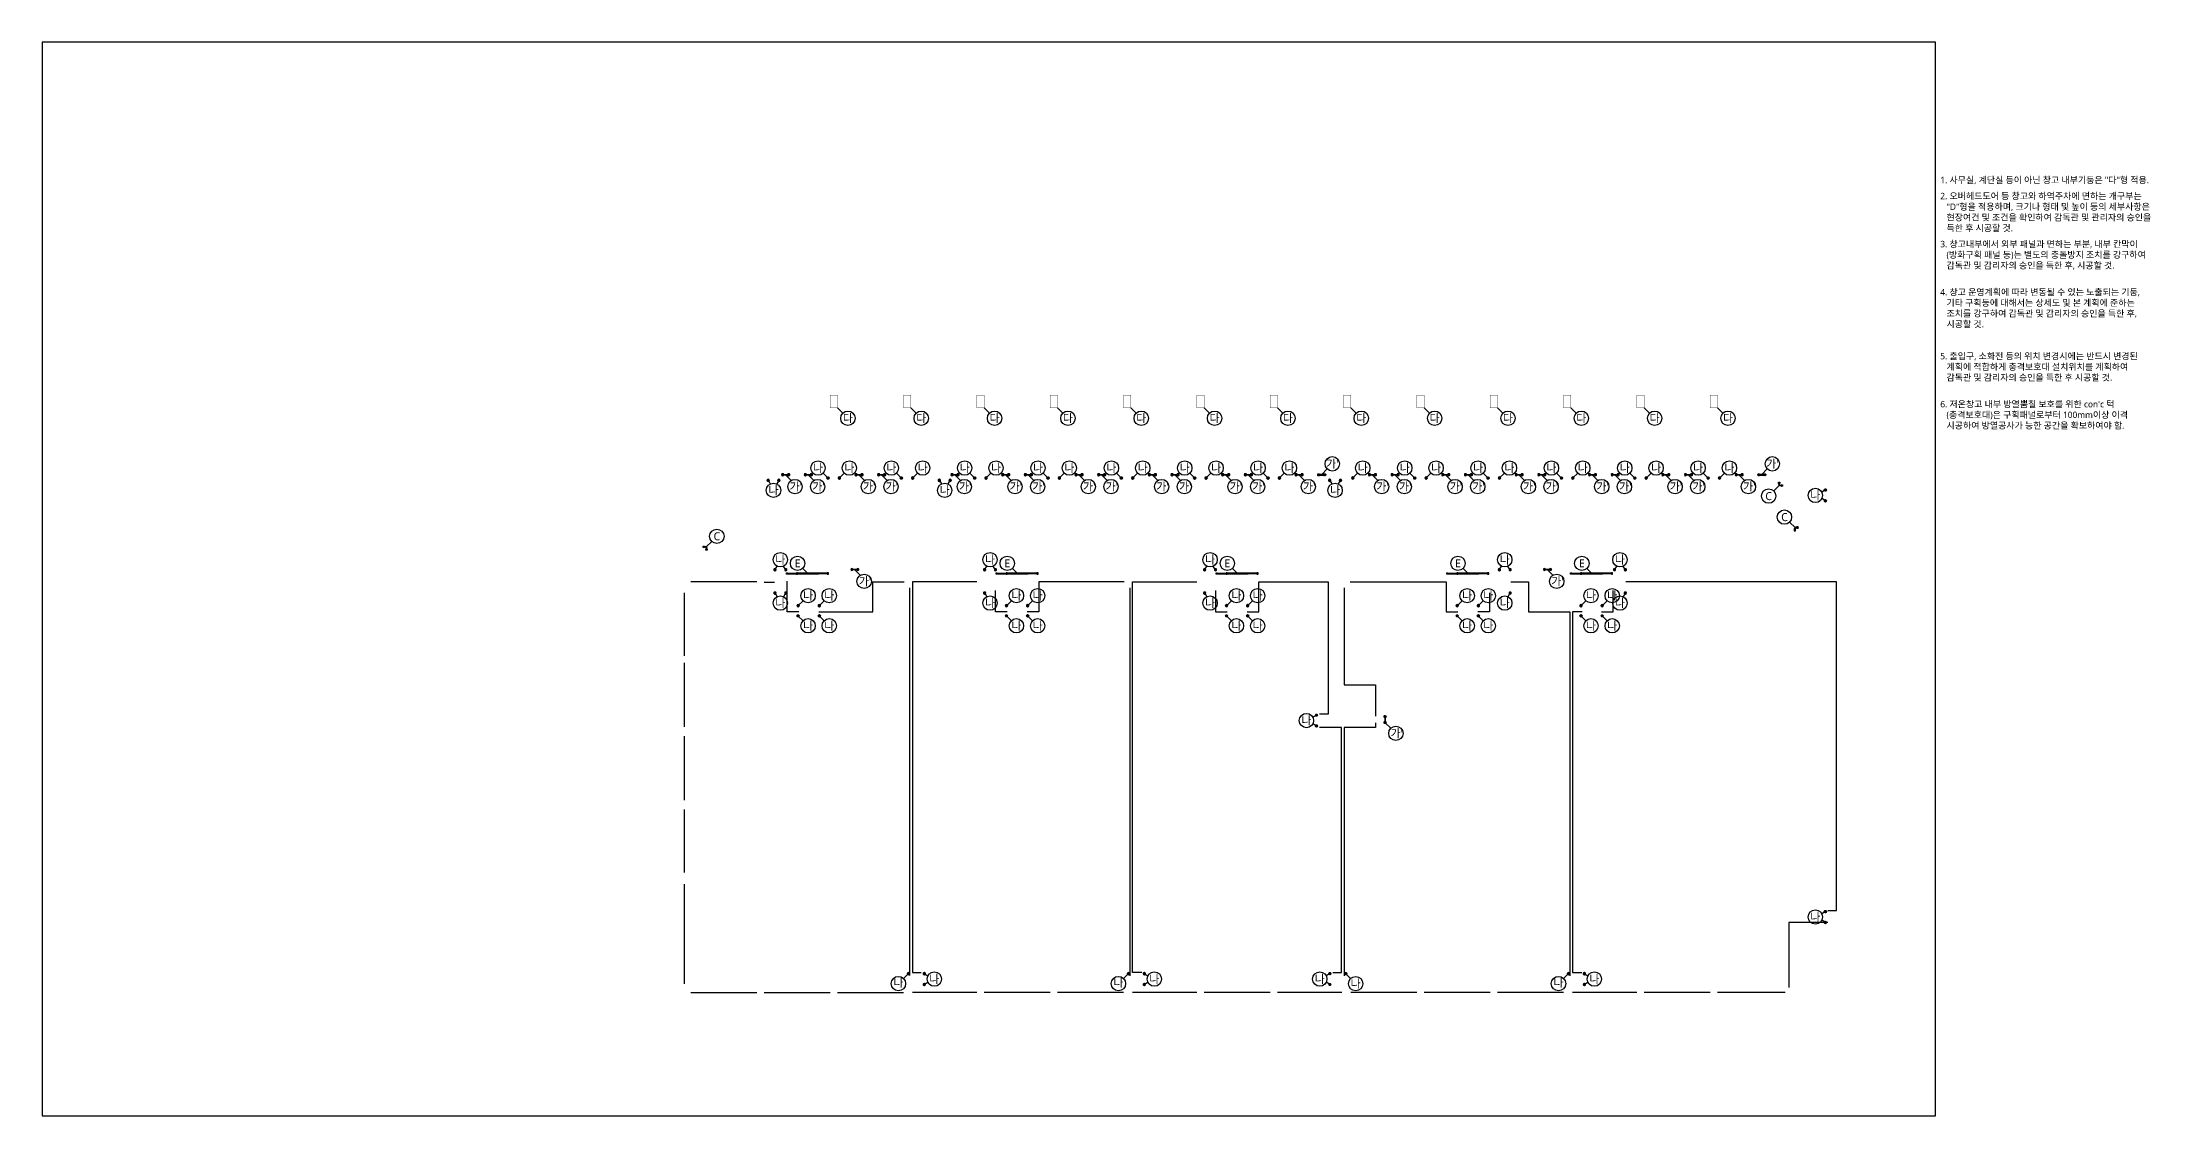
# Model space of a CAD drawing. Header units: millimetres. Extents: x 0 to 323546, y -1160640 to 197746.
# Drawn here: x 8000 to 323546, y -193622 to -32654 of the extents above; entities that cross this region are included whole.
import ezdxf
from ezdxf.enums import TextEntityAlignment as Align

# ---------------------------------------------------------------- set-up
doc = ezdxf.new("R2010")
doc.units = ezdxf.units.MM
doc.header["$LTSCALE"] = 1000
doc.header["$MEASUREMENT"] = 0
doc.linetypes.add('HIDDEN', pattern=[0.375, 0.25, -0.125])
doc.layers.get('0').update_dxf_attribs({"linetype": 'CONTINUOUS'})
doc.layers.get('Defpoints').update_dxf_attribs({"color": 171, "linetype": 'CONTINUOUS'})
for name, color, linetype in [('A-TEX', 3, 'CONTINUOUS'), ('FLA', 2, 'CONTINUOUS'), ('LEAD', 7, 'CONTINUOUS'), ('POST', 5, 'CONTINUOUS'), ('POST-Bolt', 254, 'CONTINUOUS'), ('POST-c', 254, 'CONTINUOUS'), ('TEXT', 3, 'CONTINUOUS'), ('충격보호대', 6, 'HIDDEN'), ('충격보호대-1', 3, 'CONTINUOUS')]:
    doc.layers.add(name, color=color, linetype=linetype)
doc.styles.add('나눔바른고딕', font='NanumBarunGothic.ttf')

# ---------------------------------------------------------------- blocks, each defined once
blk = doc.blocks.new('sdfasdf')
at = {"layer": 'LEAD'}
blk.add_lwpolyline([(3261, -1585), (4080, -2405)], dxfattribs=at)
blk.add_circle((4843, -3167), 1078, dxfattribs=at)
at = {"layer": '충격보호대', "ltscale": 0.8, "const_width": 50}
blk.add_lwpolyline([(2161, 315), (3261, 315), (3261, -1585), (2161, -1585)], close=True, dxfattribs=at)
at = {"layer": 'A-TEX', "style": '나눔바른고딕'}
blk.add_text('다', height=1200, dxfattribs=at).set_placement((4843, -3167), align=Align.MIDDLE_CENTER)
blk = doc.blocks.new('봉형 충격보호대')
at = {"layer": 'FLA'}
h = blk.add_hatch(color=252, dxfattribs=at)
edge = h.paths.add_edge_path()
edge.add_arc((-150, 0), 10, -90, 270)
h = blk.add_hatch(color=252, dxfattribs=at)
edge = h.paths.add_edge_path()
edge.add_arc((-106, 106), 10, -135, 225)
h = blk.add_hatch(color=252, dxfattribs=at)
edge = h.paths.add_edge_path()
edge.add_arc((0, 150), 10, -180, 180)
h = blk.add_hatch(color=252, dxfattribs=at)
edge = h.paths.add_edge_path()
edge.add_arc((106, 106), 10, -225, 135)
h = blk.add_hatch(color=252, dxfattribs=at)
edge = h.paths.add_edge_path()
edge.add_arc((150, 0), 10, 90, 450)
h = blk.add_hatch(color=252, dxfattribs=at)
edge = h.paths.add_edge_path()
edge.add_arc((-106, -106), 10, -45, 315)
h = blk.add_hatch(color=252, dxfattribs=at)
edge = h.paths.add_edge_path()
edge.add_arc((0, -150), 10, 0, 360)
h = blk.add_hatch(color=252, dxfattribs=at)
edge = h.paths.add_edge_path()
edge.add_arc((106, -106), 10, 45, 405)
at = {"layer": 'FLA', "color": 252}
for centre, radius in [((0, 0), 160), ((-150, 0), 10), ((-106, 106), 10), ((0, 150), 10), ((106, 106), 10), ((150, 0), 10), ((-106, -106), 10), ((0, -150), 10), ((106, -106), 10)]:
    blk.add_circle(centre, radius, dxfattribs=at)
at = {"layer": 'POST'}
for p, q in [((100, 0), (-100, 0)), ((0, -100), (0, 100))]:
    blk.add_line(p, q, dxfattribs=at)
blk.add_lwpolyline([(50, 100), (-100, 100), (-100, -100), (100, -100), (100, 100), (50, 100)], dxfattribs=at)
for start, end in [(0, 180), (180, 0)]:
    blk.add_arc((0, 0), 50, start, end, dxfattribs=at)
at = {"layer": 'POST-Bolt', "color": 252}
for p, q in [((-56, 70), (-85, 70)), ((-70, 84), (-70, 55)), ((55, 70), (84, 70)), ((70, 84), (70, 55)), ((-56, -70), (-85, -70)), ((-70, -85), (-70, -56)), ((55, -70), (84, -70)), ((70, -85), (70, -56))]:
    blk.add_line(p, q, dxfattribs=at)
for centre in [(-70, 70), (70, 70), (-70, -70), (70, -70)]:
    blk.add_circle(centre, 4.5, dxfattribs=at)
blk = doc.blocks.new('sdfawwer')
for p, q in [((846, 1587), (1136, 1085)), ((2396, 1587), (2106, 1085))]:
    blk.add_line(p, q)
at = {"layer": 'LEAD'}
blk.add_circle((1621, 122), 1078, dxfattribs=at)
at = {"layer": 'POST', "extrusion": (0, 0, -1), "zscale": -1}
for p in [(-811, 1622), (-2431, 1622)]:
    blk.add_blockref('봉형 충격보호대', p, dxfattribs=at)
at = {"layer": 'A-TEX', "style": '나눔바른고딕'}
blk.add_text('나', height=1200, dxfattribs=at).set_placement((1621, 122), align=Align.MIDDLE_CENTER)
blk = doc.blocks.new('sdfrseda')
blk.add_line((911246, 1022963), (911948, 1022260))
at = {"layer": 'LEAD'}
blk.add_circle((912711, 1021498), 1078, dxfattribs=at)
at = {"layer": 'POST', "xscale": -1}
blk.add_blockref('봉형 충격보호대', (911211, 1022998), dxfattribs=at)
at = {"layer": 'A-TEX', "style": '나눔바른고딕'}
blk.add_text('나', height=1200, rotation=270, dxfattribs=at).set_placement((912711, 1021498), align=Align.MIDDLE_CENTER)
blk = doc.blocks.new('GFDGRSD')
blk.add_line((889672, 1041433), (888969, 1040730))
at = {"layer": 'LEAD'}
blk.add_circle((888207, 1039968), 1078, dxfattribs=at)
at = {"layer": 'POST'}
blk.add_blockref('봉형 충격보호대', (889707, 1041468), dxfattribs=at)
at = {"layer": 'A-TEX', "style": '나눔바른고딕'}
blk.add_text('나', height=1200, rotation=270, dxfattribs=at).set_placement((888207, 1039968), align=Align.MIDDLE_CENTER)
blk = doc.blocks.new('GFDGRDZS')
at = {"layer": 'POST'}
for p, q in [((882243, 1061583), (882063, 1061583)), ((882063, 1061583), (882063, 1061403)), ((882063, 1061403), (882103, 1061403)), ((882103, 1061493), (882103, 1059992)), ((882203, 1061493), (882203, 1059992)), ((882203, 1061403), (882243, 1061403)), ((882243, 1061403), (882243, 1061583)), ((882063, 1059902), (882063, 1060082)), ((882063, 1060082), (882103, 1060082)), ((882103, 1059902), (882063, 1059902)), ((882103, 1059992), (882103, 1056873)), ((882203, 1060082), (882243, 1060082)), ((882203, 1056873), (882203, 1059992)), ((882243, 1059902), (882203, 1059902)), ((882243, 1060082), (882243, 1059902)), ((882103, 1056963), (882063, 1056963)), ((882063, 1056963), (882063, 1056783)), ((882063, 1056783), (882103, 1056783)), ((882063, 1055283), (882063, 1055463)), ((882063, 1055463), (882103, 1055463)), ((882243, 1055283), (882063, 1055283)), ((882103, 1055373), (882103, 1056873)), ((882243, 1056963), (882203, 1056963)), ((882203, 1055373), (882203, 1056873)), ((882203, 1056783), (882243, 1056783)), ((882203, 1055463), (882243, 1055463)), ((882243, 1056783), (882243, 1056963)), ((882243, 1055463), (882243, 1055283))]:
    blk.add_line(p, q, dxfattribs=at)
for centre, start, end in [((882153, 1061493), 0, 180), ((882153, 1061493), 180, 0), ((882153, 1059992), 0, 180), ((882153, 1059992), 180, 0), ((882153, 1056873), 0, 180), ((882153, 1056873), 180, 0), ((882153, 1055373), 0, 180), ((882153, 1055373), 180, 0)]:
    blk.add_arc(centre, 50, start, end, dxfattribs=at)
at = {"layer": 'POST-c'}
for p, q in [((882243, 1061493), (882063, 1061493)), ((882153, 1061583), (882153, 1055283)), ((882243, 1059992), (882063, 1059992)), ((882243, 1056873), (882063, 1056873)), ((882243, 1055373), (882063, 1055373))]:
    blk.add_line(p, q, dxfattribs=at)
blk = doc.blocks.new('SDFASDFSDAF')
for p, q in [((-1675, 5656), (-1385, 6158)), ((-126, 5656), (-415, 6158))]:
    blk.add_line(p, q)
at = {"layer": 'LEAD'}
blk.add_circle((-900, 7121), 1078, dxfattribs=at)
at = {"layer": 'POST', "extrusion": (0, 0, -1), "zscale": -1}
for p in [(1710, 5621), (90, 5621)]:
    blk.add_blockref('봉형 충격보호대', p, dxfattribs=at)
at = {"layer": 'A-TEX', "style": '나눔바른고딕'}
blk.add_text('나', height=1200, dxfattribs=at).set_placement((-900, 7121), align=Align.MIDDLE_CENTER)
blk = doc.blocks.new('DSFSDF')
blk.add_line((6038, -1014), (5336, -311))
at = {"layer": 'LEAD'}
blk.add_circle((4573, 451), 1078, dxfattribs=at)
blk.add_blockref('SDFASDFSDAF', (2888, -6125))
at = {"layer": 'POST', "rotation": 270}
blk.add_blockref('GFDGRDZS', (-1052394, 881089), dxfattribs=at)
at = {"layer": 'A-TEX', "style": '나눔바른고딕'}
blk.add_text('E', height=1200, dxfattribs=at).set_placement((4573, 451), align=Align.MIDDLE_CENTER)
blk = doc.blocks.new('gfdsgfrdsfsda')
at = {"layer": 'FLA'}
h = blk.add_hatch(color=252, dxfattribs=at)
edge = h.paths.add_edge_path()
edge.add_arc((875423, 1894708), 10, 450, 810, ccw=False)
h = blk.add_hatch(color=252, dxfattribs=at)
edge = h.paths.add_edge_path()
edge.add_arc((875467, 1894814), 10, 405, 765, ccw=False)
h = blk.add_hatch(color=252, dxfattribs=at)
edge = h.paths.add_edge_path()
edge.add_arc((875467, 1894602), 10, 495, 855, ccw=False)
h = blk.add_hatch(color=252, dxfattribs=at)
edge = h.paths.add_edge_path()
edge.add_arc((875573, 1894858), 10, 360, 720, ccw=False)
h = blk.add_hatch(color=252, dxfattribs=at)
edge = h.paths.add_edge_path()
edge.add_arc((875573, 1894558), 10, 180, 540, ccw=False)
h = blk.add_hatch(color=252, dxfattribs=at)
edge = h.paths.add_edge_path()
edge.add_arc((875679, 1894814), 10, 315, 675, ccw=False)
h = blk.add_hatch(color=252, dxfattribs=at)
edge = h.paths.add_edge_path()
edge.add_arc((875679, 1894602), 10, 225, 585, ccw=False)
h = blk.add_hatch(color=252, dxfattribs=at)
edge = h.paths.add_edge_path()
edge.add_arc((875723, 1894708), 10, 270, 630, ccw=False)
h = blk.add_hatch(color=252, dxfattribs=at)
edge = h.paths.add_edge_path()
edge.add_arc((876323, 1894708), 10, 450, 810, ccw=False)
h = blk.add_hatch(color=252, dxfattribs=at)
edge = h.paths.add_edge_path()
edge.add_arc((876367, 1894814), 10, 405, 765, ccw=False)
h = blk.add_hatch(color=252, dxfattribs=at)
edge = h.paths.add_edge_path()
edge.add_arc((876367, 1894602), 10, 495, 855, ccw=False)
h = blk.add_hatch(color=252, dxfattribs=at)
edge = h.paths.add_edge_path()
edge.add_arc((876473, 1894858), 10, 360, 720, ccw=False)
h = blk.add_hatch(color=252, dxfattribs=at)
edge = h.paths.add_edge_path()
edge.add_arc((876473, 1894558), 10, 180, 540, ccw=False)
h = blk.add_hatch(color=252, dxfattribs=at)
edge = h.paths.add_edge_path()
edge.add_arc((876579, 1894814), 10, 315, 675, ccw=False)
h = blk.add_hatch(color=252, dxfattribs=at)
edge = h.paths.add_edge_path()
edge.add_arc((876579, 1894602), 10, 225, 585, ccw=False)
h = blk.add_hatch(color=252, dxfattribs=at)
edge = h.paths.add_edge_path()
edge.add_arc((876623, 1894708), 10, 270, 630, ccw=False)
at = {"layer": 'FLA', "color": 252}
for centre, radius in [((875573, 1894708), 160), ((875423, 1894708), 10), ((875467, 1894814), 10), ((875467, 1894602), 10), ((875573, 1894858), 10), ((875573, 1894558), 10), ((875679, 1894814), 10), ((875679, 1894602), 10), ((875723, 1894708), 10), ((876473, 1894708), 160), ((876323, 1894708), 10), ((876367, 1894814), 10), ((876367, 1894602), 10), ((876473, 1894858), 10), ((876473, 1894558), 10), ((876579, 1894814), 10), ((876579, 1894602), 10), ((876623, 1894708), 10)]:
    blk.add_circle(centre, radius, dxfattribs=at)
at = {"layer": 'POST'}
for p, q in [((876473, 1894758), (875573, 1894758)), ((875573, 1894658), (876473, 1894658))]:
    blk.add_line(p, q, dxfattribs=at)
for points in [[(875673, 1894758), (875673, 1894808), (875473, 1894808), (875473, 1894608), (875673, 1894608), (875673, 1894658)], [(876373, 1894758), (876373, 1894808), (876573, 1894808), (876573, 1894608), (876373, 1894608), (876373, 1894658)]]:
    blk.add_lwpolyline(points, dxfattribs=at)
for centre, start, end in [((875573, 1894708), 90, 270), ((875573, 1894708), 270, 90), ((876473, 1894708), 90, 270), ((876473, 1894708), 270, 90)]:
    blk.add_arc(centre, 50, start, end, dxfattribs=at)
at = {"layer": 'POST-Bolt', "color": 252}
for p, q in [((875488, 1894778), (875517, 1894778)), ((875488, 1894638), (875517, 1894638)), ((875503, 1894763), (875503, 1894792)), ((875503, 1894652), (875503, 1894623)), ((875657, 1894778), (875628, 1894778)), ((875657, 1894638), (875628, 1894638)), ((875643, 1894763), (875643, 1894792)), ((875643, 1894652), (875643, 1894623)), ((876388, 1894778), (876417, 1894778)), ((876388, 1894638), (876417, 1894638)), ((876403, 1894763), (876403, 1894792)), ((876403, 1894652), (876403, 1894623)), ((876557, 1894778), (876528, 1894778)), ((876557, 1894638), (876528, 1894638)), ((876543, 1894763), (876543, 1894792)), ((876543, 1894652), (876543, 1894623))]:
    blk.add_line(p, q, dxfattribs=at)
for centre in [(875503, 1894778), (875503, 1894638), (875643, 1894778), (875643, 1894638), (876403, 1894778), (876403, 1894638), (876543, 1894778), (876543, 1894638)]:
    blk.add_circle(centre, 4.5, dxfattribs=at)
at = {"layer": 'POST-c'}
for p, q in [((876573, 1894708), (875473, 1894708)), ((875573, 1894608), (875573, 1894808)), ((876473, 1894608), (876473, 1894808))]:
    blk.add_line(p, q, dxfattribs=at)
blk = doc.blocks.new('A$C6ff59030')
at = {"layer": 'LEAD'}
blk.add_lwpolyline([(210, 610), (1029, 1429)], dxfattribs=at)
blk.add_circle((1941, 2005), 1078, dxfattribs=at)
at = {"layer": 'POST', "xscale": -1, "rotation": 90}
blk.add_blockref('gfdsgfrdsfsda', (1894868, 876633), dxfattribs=at)
at = {"layer": 'A-TEX', "style": '나눔바른고딕'}
blk.add_text("가'", height=1200, rotation=90, dxfattribs=at).set_placement((1941, 2130), align=Align.MIDDLE_CENTER)
blk = doc.blocks.new('1313')
at = {"rotation": 270}
blk.add_blockref('A$C6ff59030', (3105713, 2256406), dxfattribs=at)
blk = doc.blocks.new('SDFAFDAS')
blk.add_line((-8033, -5324), (-8735, -4622))
at = {"layer": 'LEAD'}
blk.add_circle((-9498, -3860), 1078, dxfattribs=at)
at = {"layer": 'POST', "rotation": 270}
blk.add_blockref('GFDGRDZS', (-1066465, 876779), dxfattribs=at)
at = {"layer": 'A-TEX', "style": '나눔바른고딕'}
blk.add_text('E', height=1200, dxfattribs=at).set_placement((-9498, -3860), align=Align.MIDDLE_CENTER)
blk = doc.blocks.new('SFADAF')
for p, q in [((-479, 3281), (23, 2991)), ((-479, 1731), (23, 2021))]:
    blk.add_line(p, q)
at = {"layer": 'LEAD'}
blk.add_circle((985, 2506), 1078, dxfattribs=at)
at = {"layer": 'POST', "extrusion": (0, 0, -1), "zscale": -1, "rotation": 90}
for p in [(515, 3316), (515, 1696)]:
    blk.add_blockref('봉형 충격보호대', p, dxfattribs=at)
at = {"layer": 'A-TEX', "style": '나눔바른고딕'}
blk.add_text('나', height=1200, dxfattribs=at).set_placement((985, 2506), align=Align.MIDDLE_CENTER)
blk = doc.blocks.new('SFSDFSDF')
for p, q in [((4296, 1669), (3794, 1380)), ((4296, 120), (3794, 410))]:
    blk.add_line(p, q)
at = {"layer": 'LEAD'}
blk.add_circle((2831, 895), 1078, dxfattribs=at)
at = {"layer": 'POST', "rotation": 90}
for p in [(4331, 1705), (4331, 85)]:
    blk.add_blockref('봉형 충격보호대', p, dxfattribs=at)
at = {"layer": 'A-TEX', "style": '나눔바른고딕'}
blk.add_text('나', height=1200, dxfattribs=at).set_placement((2831, 895), align=Align.MIDDLE_CENTER)
blk = doc.blocks.new('DSFAE')
blk.add_line((1221, 150), (518, -552))
at = {"layer": 'LEAD'}
blk.add_circle((-244, -1314), 1078, dxfattribs=at)
at = {"layer": 'POST', "xscale": -1, "rotation": 180}
blk.add_blockref('봉형 충격보호대', (1256, 178), dxfattribs=at)
at = {"layer": 'A-TEX', "style": '나눔바른고딕'}
blk.add_text('나', height=1200, dxfattribs=at).set_placement((-244, -1193), align=Align.MIDDLE_CENTER)
blk = doc.blocks.new('SDFEW')
at = {"layer": 'LEAD'}
blk.add_lwpolyline([(1067, 694), (1886, -125)], dxfattribs=at)
blk.add_circle((2649, -887), 1078, dxfattribs=at)
at = {"layer": 'POST', "rotation": 89.99999999999999}
blk.add_blockref('gfdsgfrdsfsda', (1895740, -874843), dxfattribs=at)
at = {"layer": 'A-TEX', "style": '나눔바른고딕'}
blk.add_text("가'", height=1200, dxfattribs=at).set_placement((2773, -887), align=Align.MIDDLE_CENTER)
blk = doc.blocks.new('xfgdgfsd')
blk.add_line((909556, 937697), (910258, 938399))
at = {"layer": 'LEAD'}
blk.add_circle((911021, 939162), 1078, dxfattribs=at)
at = {"layer": 'POST', "rotation": 180}
blk.add_blockref('봉형 충격보호대', (909521, 937662), dxfattribs=at)
at = {"layer": 'A-TEX', "style": '나눔바른고딕'}
blk.add_text('나', height=1200, rotation=270, dxfattribs=at).set_placement((911021, 939162), align=Align.MIDDLE_CENTER)
blk = doc.blocks.new('fgsdgfrds')
at = {"layer": 'LEAD'}
blk.add_lwpolyline([(937780, 1892480), (936961, 1891661)], dxfattribs=at)
blk.add_circle((936198, 1890898), 1078, dxfattribs=at)
at = {"layer": 'POST', "rotation": 180}
blk.add_blockref('gfdsgfrdsfsda', (1813803, 3787238), dxfattribs=at)
at = {"layer": 'A-TEX', "style": '나눔바른고딕'}
blk.add_text("가'", height=1200, rotation=180, dxfattribs=at).set_placement((936198, 1890898), align=Align.MIDDLE_CENTER)
blk = doc.blocks.new('L형 충격보호대')
at = {"layer": 'POST'}
for p, q in [((-250, -200), (-250, 50)), ((-150, 50), (-150, -200)), ((200, 250), (-50, 250)), ((-50, 150), (200, 150))]:
    blk.add_line(p, q, dxfattribs=at)
for points in [[(100, 150), (100, 100), (300, 100), (300, 300), (100, 300), (100, 250)], [(-250, -100), (-300, -100), (-300, -300), (-100, -300), (-100, -100), (-150, -100)]]:
    blk.add_lwpolyline(points, dxfattribs=at)
for centre, radius, start, end in [((-50, 50), 200, 90, 180), ((-50, 50), 100, 90, 180), ((200, 200), 50, 90, 270), ((200, 200), 50, 270, 90), ((-200, -200), 50, 0, 180), ((-200, -200), 50, 180, 0)]:
    blk.add_arc(centre, radius, start, end, dxfattribs=at)
at = {"layer": 'POST-Bolt', "color": 252}
for p, q in [((116, 270), (145, 270)), ((116, 130), (145, 130)), ((130, 256), (130, 285)), ((130, 145), (130, 116)), ((285, 270), (256, 270)), ((285, 130), (256, 130)), ((270, 256), (270, 285)), ((270, 145), (270, 116)), ((-255, -130), (-284, -130)), ((-255, -270), (-284, -270)), ((-270, -115), (-270, -144)), ((-270, -284), (-270, -255)), ((-144, -130), (-115, -130)), ((-144, -270), (-115, -270)), ((-130, -115), (-130, -144)), ((-130, -284), (-130, -255))]:
    blk.add_line(p, q, dxfattribs=at)
for centre in [(130, 270), (130, 130), (270, 270), (270, 130), (-270, -130), (-270, -270), (-130, -130), (-130, -270)]:
    blk.add_circle(centre, 4.5, dxfattribs=at)
at = {"layer": 'POST-c'}
for p, q in [((-200, -300), (-200, 50)), ((-50, 200), (300, 200)), ((200, 300), (200, 100)), ((-100, -200), (-300, -200))]:
    blk.add_line(p, q, dxfattribs=at)
blk.add_arc((-50, 50), 150, 90, 180, dxfattribs=at)
blk = doc.blocks.new('SDFSADFF')
at = {"layer": 'LEAD'}
blk.add_lwpolyline([(6818, 2154), (5999, 1335)], dxfattribs=at)
blk.add_circle((5236, 572), 1078, dxfattribs=at)
at = {"layer": 'POST', "xscale": -1, "rotation": 180}
blk.add_blockref('L형 충격보호대', (7009, 2345), dxfattribs=at)
at = {"layer": 'A-TEX', "style": '나눔바른고딕'}
blk.add_text('C', height=1200, dxfattribs=at).set_placement((5236, 572), align=Align.MIDDLE_CENTER)
blk = doc.blocks.new('SDFSDFSD')
at = {"layer": 'LEAD'}
blk.add_lwpolyline([(5204, 694), (4384, 1513)], dxfattribs=at)
blk.add_circle((3622, 2275), 1078, dxfattribs=at)
at = {"layer": 'POST'}
blk.add_blockref('L형 충격보호대', (5395, 502), dxfattribs=at)
at = {"layer": 'A-TEX', "style": '나눔바른고딕', "text_generation_flag": 4}
blk.add_text('C', height=1200, dxfattribs=at).set_placement((3622, 2275), align=Align.MIDDLE_CENTER)
blk = doc.blocks.new('note')
at = {"layer": 'TEXT', "style": '나눔바른고딕'}
for s, p in [('1. 사무실, 계단실 등이 아닌 창고 내부기둥은 "다"형 적용.', (704, -1730)), ('2. 오버헤드도어 등 창고와 하역주차에 면하는 개구부는', (704, -4130)), ('"D"형을 적용하며, 크기나 형태 및 높이 등의 세부사항은', (1632, -5730)), ('득한 후 시공할 것.', (1632, -8930)), ('현장여건 및 조건을 확인하여 감독관 및 관리자의 승인을', (1632, -7330)), ('3. 창고내부에서 외부 패널과 면하는 부분, 내부 칸막이', (704, -11330)), ('(방화구획 패널 등)는 별도의 충돌방지 조치를 강구하여', (1632, -12930)), ('감독관 및 감리자의 승인을 득한 후, 시공할 것.', (1632, -14530)), ('4. 창고 운영계획에 따라 변동될 수 있는 노출되는 기둥,', (704, -18530)), ('조치를 강구하여 감독관 및 감리자의 승인을 득한 후,', (1632, -21730)), ('기타 구획등에 대해서는 상세도 및 본 계획에 준하는', (1632, -20130)), ('시공할 것.', (1632, -23330)), ('5. 출입구, 소화전 등의 위치 변경시에는 반드시 변경된', (704, -28130)), ('계획에 적합하게 충격보호대 설치위치를 계획하여', (1632, -29730)), ('감독관 및 감리자의 승인을 득한 후 시공할 것.', (1632, -31330)), ("6. 저온창고 내부 방열뿜칠 보호를 위한 con'c 턱", (704, -35330)), ('(충격보호대)은 구획패널로부터 100mm이상 이격', (1632, -36930)), ('시공하여 방열공사가 능한 공간을 확보하여야 함.', (1632, -38530))]:
    blk.add_text(s, height=960, dxfattribs=at).set_placement(p, align=Align.MIDDLE_LEFT)
blk = doc.blocks.new('FAFA')
at = {"layer": 'LEAD'}
blk.add_lwpolyline([(-8527, -43), (-7708, 776)], dxfattribs=at)
blk.add_circle((-6945, 1539), 1078, dxfattribs=at)
at = {"layer": 'POST', "xscale": -1}
blk.add_blockref('L형 충격보호대', (-8718, -234), dxfattribs=at)
at = {"layer": 'A-TEX', "style": '나눔바른고딕', "text_generation_flag": 4}
blk.add_text('C', height=1200, dxfattribs=at).set_placement((-6945, 1539), align=Align.MIDDLE_CENTER)

msp = doc.modelspace()

# ---------------------------------------------------------------- linework, layer by layer
for p, q in [((149405.45, -115284.83), (149695.25, -115786.77)), ((182405.45, -115284.83), (182695.25, -115786.77)), ((228154.74, -115284.83), (227864.95, -115786.77)), ((245429.74, -115284.83), (245139.95, -115786.77))]:
    msp.add_line(p, q)
at = {"ltscale": 10000}
for p, q in [((121320.1, -118654.47), (121390.1, -118654.47)), ((152570.1, -118654.47), (152640.1, -118654.47)), ((155750.1, -118654.47), (155820.1, -118654.47)), ((185570.1, -118654.47), (185640.1, -118654.47)), ((188750.1, -118654.47), (188820.1, -118654.47)), ((220170.1, -118654.47), (220240.1, -118654.47)), ((223350.1, -118654.47), (223420.1, -118654.47)), ((241925.1, -118654.47), (241995.1, -118654.47))]:
    msp.add_line(p, q, dxfattribs=at)
at = {"layer": 'Defpoints', "ltscale": 10000}
msp.add_lwpolyline([(292000, -32654.06), (8000, -32654.06), (8000, -193621.91), (292000, -193621.91)], close=True, dxfattribs=at)
at = {"layer": 'LEAD'}
for centre in [(150180.1, -116749.47), (183180.1, -116749.47), (227380.1, -116749.47), (244655.1, -116749.47)]:
    msp.add_circle(centre, 1077.91, dxfattribs=at)
at = {"layer": '충격보호대-1', "ltscale": 10000}
for p, q in [((115180.1, -113559.47), (105280.1, -113559.47)), ((104280.1, -115209.47), (104280.1, -124659.47)), ((138155.1, -172559.47), (138155.1, -114459.47)), ((171155.1, -114459.47), (171155.1, -172609.47)), ((104280.1, -125709.47), (104280.1, -135309.47)), ((200905.1, -133409.47), (199605.1, -133409.47)), ((202905.1, -135409.47), (199605.1, -135409.47)), ((202905.1, -172109.47), (202905.1, -135409.47)), ((104280.1, -136709.47), (104280.1, -146309.47)), ((104280.1, -147709.47), (104280.1, -157159.47)), ((104280.1, -158859.47), (104280.1, -173809.47)), ((201605.1, -172109.47), (202905.1, -172109.47)), ((105280.1, -175109.47), (115180.1, -175109.47)), ((116280.1, -175109.47), (126180.1, -175109.47)), ((127280.1, -175109.47), (137180.1, -175109.47)), ((148180.1, -175109.47), (138530.1, -175109.47)), ((159180.1, -175109.47), (149280.1, -175109.47)), ((170180.1, -175109.47), (160280.1, -175109.47)), ((181180.1, -175109.47), (171530.1, -175109.47)), ((192180.1, -175109.47), (182280.1, -175109.47)), ((202930.1, -175109.47), (193280.1, -175109.47)), ((214180.1, -175109.47), (204280.1, -175109.47)), ((225180.1, -175109.47), (215280.1, -175109.47)), ((236180.1, -175109.47), (226280.1, -175109.47)), ((247180.1, -175109.47), (237530.1, -175109.47)), ((258180.1, -175109.47), (248280.1, -175109.47)), ((269430.1, -175109.47), (259280.1, -175109.47))]:
    msp.add_line(p, q, dxfattribs=at)
for points in [[(121480.1, -118059.47), (119730.1, -118059.47), (119730.1, -113459.47)], [(124480.1, -118059.47), (132580.1, -118059.47), (132580.1, -113559.47), (137280.1, -113559.47)], [(148180.1, -113559.47), (138555.1, -113559.47), (138555.1, -172109.47), (139855.1, -172109.47)], [(170280.1, -113559.47), (157480.1, -113559.47), (157480.1, -118059.47), (155730.1, -118059.47)], [(172930.1, -172109.47), (171555.1, -172109.47), (171555.1, -113559.47), (181180.1, -113559.47)], [(188730.1, -118059.47), (190480.1, -118059.47), (190480.1, -113559.47), (200905.1, -113559.47), (200905.1, -133409.47)], [(204180.1, -113559.47), (218580.1, -113559.47), (218580.1, -118059.47), (220330.1, -118059.47)], [(228280.1, -113559.47), (230930.1, -113559.47), (230930.1, -118059.47), (237155.1, -118059.47), (237155.1, -172609.47)], [(275855.1, -162809.47), (277155.1, -162809.47), (277155.1, -113559.47), (245555.1, -113559.47)], [(116280.1, -113609.47), (117830.1, -113609.47)], [(152730.1, -118059.47), (150980.1, -118059.47), (150980.1, -114859.47)], [(183980.1, -114859.47), (183980.1, -118059.47), (185730.1, -118059.47)], [(203305.1, -114459.47), (203305.1, -129009.47), (207980.1, -129009.47), (207980.1, -133709.47)], [(225080.1, -115235.86), (225080.1, -118059.47), (223330.1, -118059.47)], [(241905.1, -118059.47), (243655.1, -118059.47), (243655.1, -114859.47)], [(238980.1, -118059.47), (237555.1, -118059.47), (237555.1, -172109.47), (238930.1, -172109.47)], [(207980.1, -134709.47), (207980.1, -135409.47), (203305.1, -135409.47), (203305.1, -172609.47)], [(275855.1, -164609.47), (269980.1, -164609.47), (269980.1, -174359.47)]]:
    msp.add_lwpolyline(points, dxfattribs=at)

# ---------------------------------------------------------------- block references
for name, p in [('note', (292000, -51600)), ('sdfasdf', (124019.03, -85874.34)), ('sdfasdf', (135019.03, -85874.34)), ('sdfasdf', (146019.03, -85874.34)), ('sdfasdf', (157019.03, -85874.34)), ('sdfasdf', (168019.03, -85874.34)), ('sdfasdf', (179019.03, -85874.34)), ('sdfasdf', (190019.03, -85874.34)), ('sdfasdf', (201019.03, -85874.34)), ('sdfasdf', (212019.03, -85874.34)), ('sdfasdf', (223019.03, -85874.34)), ('sdfasdf', (234019.03, -85874.34)), ('sdfasdf', (245019.03, -85874.34)), ('sdfasdf', (256019.03, -85874.34)), ('1313', (-2986792.94, -2353755.41)), ('1313', (-2983392.94, -2353755.41)), ('1313', (-2975792.94, -2353755.41)), ('1313', (-2972392.94, -2353755.41)), ('1313', (-2961392.94, -2353755.41)), ('1313', (-2953792.94, -2353755.41)), ('1313', (-2950392.94, -2353755.41)), ('1313', (-2942792.94, -2353755.41)), ('1313', (-2939392.94, -2353755.41)), ('1313', (-2931792.94, -2353755.41)), ('1313', (-2928392.94, -2353755.41)), ('1313', (-2920792.94, -2353755.41)), ('1313', (-2917392.94, -2353755.41)), ('1313', (-2909792.94, -2353755.41)), ('1313', (-2898792.94, -2353755.41)), ('1313', (-2895392.94, -2353755.41)), ('1313', (-2887792.94, -2353755.41)), ('1313', (-2884392.94, -2353755.41)), ('1313', (-2876792.94, -2353755.41)), ('1313', (-2873392.94, -2353755.41)), ('1313', (-2865792.94, -2353755.41)), ('1313', (-2862392.94, -2353755.41)), ('1313', (-2854792.94, -2353755.41)), ('1313', (-2851392.94, -2353755.41)), ('1313', (-2843792.94, -2353755.41)), ('sdfawwer', (116084.24, -99971.84)), ('sdfawwer', (141759.24, -99971.84)), ('sdfawwer', (200309.24, -99971.84)), ('SDFSADFF', (261720.68, -101279.89)), ('SFSDFSDF', (271134.19, -101504.14)), ('SDFSDFSD', (265710.17, -106136.77)), ('FAFA', (116148.59, -108274.99)), ('DSFSDF', (116741.88, -111245.55)), ('DSFSDF', (148191.88, -111245.55)), ('DSFSDF', (181191.88, -111245.55)), ('SDFAFDAS', (229863.02, -106935.25)), ('SDFASDFSDAF', (228280.34, -117370.39)), ('SDFAFDAS', (248438.02, -106935.25)), ('SDFASDFSDAF', (245555.34, -117370.39)), ('1313', (-2976417.94, -2367955.71)), ('1313', (-2872542.94, -2367955.41)), ('sdfawwer', (117109.24, -116871.84)), ('SFSDFSDF', (194809.19, -135254.14)), ('SDFEW', (208398.39, -135389.23)), ('SFSDFSDF', (271134.19, -164704.14)), ('DSFAE', (136684.16, -172477)), ('SFADAF', (140834.6, -175615.44)), ('DSFAE', (169684.16, -172477)), ('SFADAF', (173834.6, -175615.44)), ('SFSDFSDF', (196809.19, -174004.14)), ('DSFAE', (235684.16, -172477)), ('SFADAF', (239834.6, -175615.44))]:
    msp.add_blockref(name, p)
for name, p, rotation in [('xfgdgfsd', (1063541.69, -1007526.15), 90), ('sdfrseda', (1150577.99, -1009216.15), 90), ('xfgdgfsd', (1074541.69, -1007526.15), 90), ('sdfrseda', (1161577.99, -1009216.15), 90), ('xfgdgfsd', (1085541.69, -1007526.15), 90), ('sdfrseda', (1172577.99, -1009216.15), 90), ('xfgdgfsd', (1096541.69, -1007526.15), 90), ('sdfrseda', (1183577.99, -1009216.15), 90), ('xfgdgfsd', (1107541.69, -1007526.15), 90), ('sdfrseda', (1194577.99, -1009216.15), 90), ('xfgdgfsd', (1118541.69, -1007526.15), 90), ('sdfrseda', (1205577.99, -1009216.15), 90), ('xfgdgfsd', (1129541.69, -1007526.15), 90), ('sdfrseda', (1216577.99, -1009216.15), 90), ('fgsdgfrds', (1137710.1, 1795020.53), 180), ('sdfrseda', (1227577.99, -1009216.15), 90), ('xfgdgfsd', (1151541.69, -1007526.15), 90), ('sdfrseda', (1238577.99, -1009216.15), 90), ('xfgdgfsd', (1162541.69, -1007526.15), 90), ('sdfrseda', (1249577.99, -1009216.15), 90), ('xfgdgfsd', (1173541.69, -1007526.15), 90), ('sdfrseda', (1260577.99, -1009216.15), 90), ('xfgdgfsd', (1184541.69, -1007526.15), 90), ('sdfrseda', (1271577.99, -1009216.15), 90), ('xfgdgfsd', (1195541.69, -1007526.15), 90), ('sdfrseda', (1282577.99, -1009216.15), 90), ('fgsdgfrds', (1203710.1, 1795020.53), 180), ('sdfrseda', (1144387.99, -1028351.27), 90), ('sdfrseda', (1147567.99, -1028351.27), 90), ('sdfrseda', (1175637.99, -1028351.27), 90), ('sdfrseda', (1178817.99, -1028351.27), 90), ('sdfrseda', (1208637.99, -1028351.27), 90), ('sdfrseda', (1211817.99, -1028351.27), 90), ('sdfrseda', (1243237.99, -1028351.27), 90), ('sdfrseda', (1246417.99, -1028351.27), 90), ('sdfrseda', (1261812.99, -1028351.27), 90), ('sdfrseda', (1264992.99, -1028351.27), 90), ('GFDGRSD', (1162857.99, -1008361.47), 90), ('GFDGRSD', (1166037.99, -1008361.47), 90), ('GFDGRSD', (1194107.99, -1008361.47), 90), ('GFDGRSD', (1197287.99, -1008361.47), 90), ('GFDGRSD', (1227107.99, -1008361.47), 90), ('GFDGRSD', (1230287.99, -1008361.47), 90), ('GFDGRSD', (1261707.99, -1008361.47), 90), ('GFDGRSD', (1264887.99, -1008361.47), 90), ('GFDGRSD', (1280282.99, -1008361.47), 90), ('GFDGRSD', (1283462.99, -1008361.47), 90), ('GFDGRSD', (1244987.99, -1062006.47), 90)]:
    msp.add_blockref(name, p, dxfattribs=dict(rotation=rotation))
at = {"layer": 'POST', "extrusion": (0, 0, -1), "zscale": -1}
for p in [(-149370.1, -115249.47), (-182370.1, -115249.47), (-228190.1, -115249.47), (-245465.1, -115249.47)]:
    msp.add_blockref('봉형 충격보호대', p, dxfattribs=at)

# ---------------------------------------------------------------- texts
at = {"layer": 'A-TEX', "style": '나눔바른고딕'}
for p in [(150180.1, -116749.47), (183180.1, -116749.47), (227380.1, -116749.47), (244655.1, -116749.47)]:
    msp.add_text('나', height=1200, dxfattribs=at).set_placement(p, align=Align.MIDDLE_CENTER)

doc.saveas('drawing.dxf')
